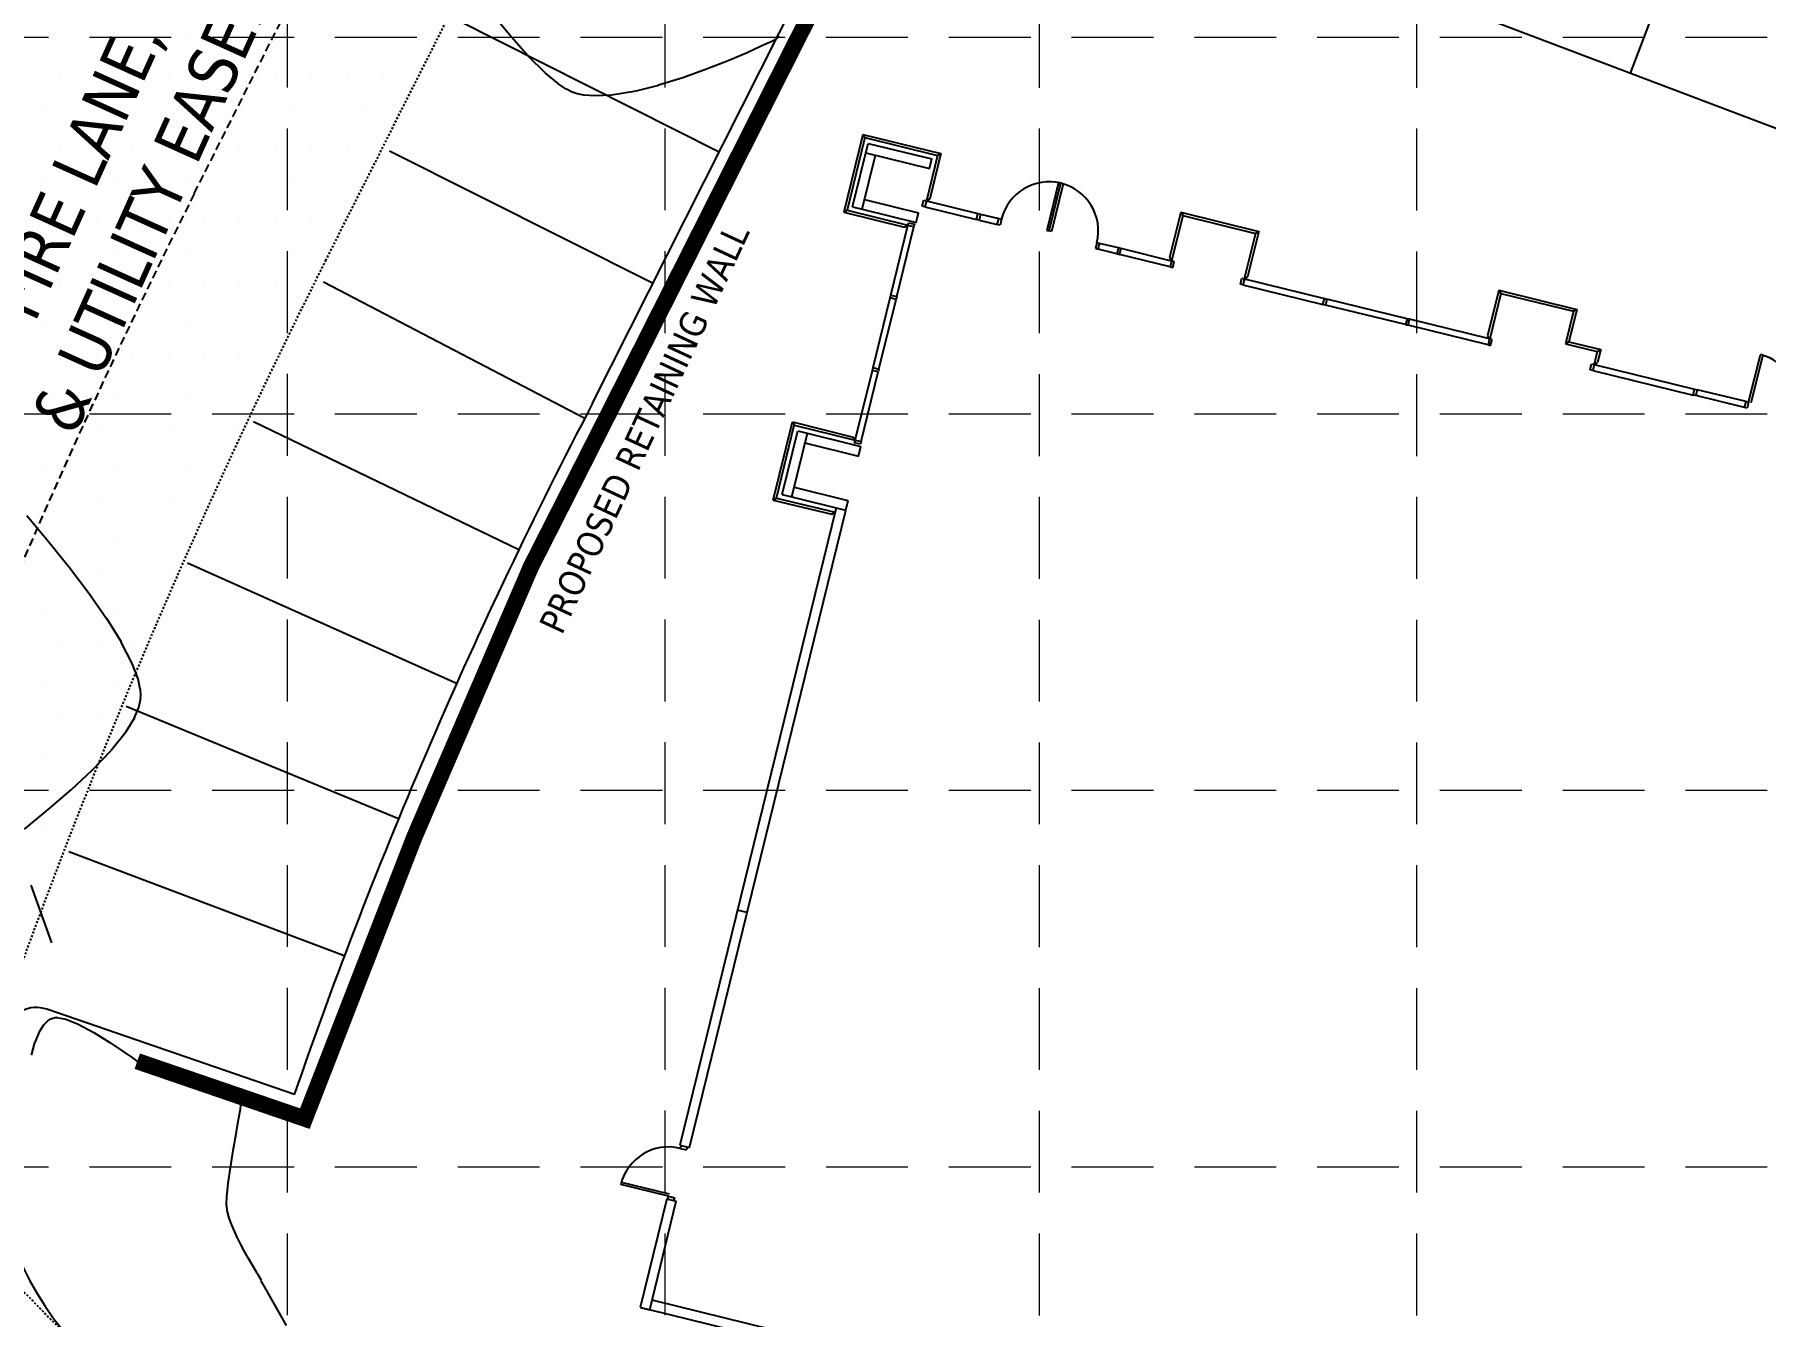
# Model space of a CAD drawing. Header units: inches. Extents: x 6967 to 7890, y 13663 to 15138.
# Drawn here: x 7183.2 to 7289, y 14184.3 to 14262.6 of the extents above; entities that cross this region are included whole.
import ezdxf

# ---------------------------------------------------------------- set-up
doc = ezdxf.new("R2010")
doc.units = ezdxf.units.IN
doc.header["$MEASUREMENT"] = 0
for name, pattern in [('DASHED', [0.75, 0.5, -0.25]), ('HIDDEN', [0.375, 0.25, -0.125]), ('XGWI003AR$0$HIDDEN2', [0.1875, 0.125, -0.0625])]:
    doc.linetypes.add(name, pattern=pattern)
for name, color, linetype in [('C-ANNO-SITE-TEXT-N', 2, 'Continuous'), ('C-SITE-BLDG-STBK-N', 7, 'DASHED'), ('GRID', 254, 'HIDDEN'), ('PC', 35, 'Continuous'), ('V-ESMT-ACCS-TXT-N', 7, 'Continuous'), ('XGWI003AR$0$A-WALL', 4, 'Continuous'), ('XGWI003AR$0$a-wall-base', 11, 'Continuous'), ('XGWI003AR$0$a-wall-door', 9, 'Continuous'), ('XGWI003AR$0$a-wall-mhor', 4, 'Continuous'), ('XGWI003AR$0$a-wall-mullin', 6, 'Continuous'), ('XGWI003AR$0$C-ESMT-ACCS-N', 2, 'XGWI003AR$0$HIDDEN2'), ('XGWI003AR$0$C-PKNG-CURB-FACE-N', 4, 'Continuous'), ('XGWI003AR$0$C-PKNG-FIRE-HTCH-N', 2, 'Continuous'), ('XGWI003AR$0$C-PKNG-FIRE-N', 2, 'XGWI003AR$0$HIDDEN2'), ('XGWI003AR$0$C-PKNG-STRP-N', 6, 'Continuous'), ('XGWI003AR$0$C-STRC-WALL-N', 15, 'XGWI003AR$0$TRACKS')]:
    doc.layers.add(name, color=color, linetype=linetype)
doc.styles.add('L100', font='TAHOMA.TTF', dxfattribs={"height": 4})
doc.styles.add('L40', font='TAHOMA.TTF', dxfattribs={"height": 1.6})
doc.linetypes.add('XGWI003AR$0$TRACKS', pattern='A,0.15,[130,ltypeshp.shx,S=0.25,R=0,X=0,Y=0],0.15', length=0.3)

msp = doc.modelspace()

# ---------------------------------------------------------------- linework, layer by layer
for p, q in [((7245.79, 14253.6, 0), (7245.08, 14250.68, 0)), ((7245.22, 14250.65, 0), (7245.93, 14253.56, 0)), ((7245.22, 14250.65, 0), (7245.93, 14253.56, 0)), ((7246.08, 14253.53, 0), (7245.36, 14250.61, 0)), ((7245.93, 14253.56, 0), (7245.79, 14253.6, 0)), ((7245.93, 14253.56, 0), (7246.08, 14253.53, 0)), ((7245.08, 14250.68, 0), (7245.22, 14250.65, 0)), ((7245.36, 14250.61, 0), (7245.22, 14250.65, 0))]:
    msp.add_line(p, q)
for start, end in [(76.2275, 166.2275), (346.2275, 76.2275)]:
    msp.add_arc((7245.22, 14250.65, 0), 3, start, end)
at = {"layer": 'C-SITE-BLDG-STBK-N'}
msp.add_line((7192.99, 14252.93), (7230.14, 14326.71), dxfattribs=at)
msp.add_arc((7559.18, 14068.52), 410, 153.2717, 170.4973, dxfattribs=at)
at = {"layer": 'GRID', "color": 252, "linetype": 'HIDDEN', "lineweight": 0, "ltscale": 20}
for p, q in [((7198.7, 13779.41), (7198.7, 15112.66)), ((7221.76, 13779.41), (7221.74, 15112.65)), ((7244.62, 13779.4), (7244.67, 15112.65)), ((7267.63, 13779.4), (7267.77, 15112.62)), ((6991.59, 14262.49), (7865.68, 14262.49)), ((6991.59, 14239.48), (7865.68, 14239.48)), ((6991.59, 14216.48), (7865.68, 14216.48)), ((6991.59, 14193.48), (7865.68, 14193.48))]:
    msp.add_line(p, q, dxfattribs=at)
at = {"layer": 'PC', "color": 25, "extrusion": (0.7739, 0.633307, 0), "elevation": 14614.18}
msp.add_lwpolyline([(6470.28, 672), (6472.21, 672)], dxfattribs=at)
at = {"layer": 'PC', "color": 25, "extrusion": (0.746385, 0.665514, 0), "elevation": 14875.09}
msp.add_lwpolyline([(5843.83, 672), (5845.56, 672)], dxfattribs=at)
at = {"layer": 'PC', "color": 25, "extrusion": (0.425095, -0.905149, 0), "elevation": -9836.74}
msp.add_lwpolyline([(12605.46, 672), (12604.8, 672)], dxfattribs=at)
at = {"layer": 'PC', "color": 25, "extrusion": (0.439181, -0.898399, 0), "elevation": -9638.65}
msp.add_lwpolyline([(12757.82, 672), (12757.57, 672)], dxfattribs=at)
at = {"layer": 'PC', "color": 25, "extrusion": (0.626613, -0.779331, 0), "elevation": -6585.62}
msp.add_lwpolyline([(14570.48, 672), (14570.35, 672)], dxfattribs=at)
at = {"layer": 'PC', "color": 25, "extrusion": (0.727969, -0.68561, 0), "elevation": -4516.27}
msp.add_lwpolyline([(15338.69, 672), (15338.59, 672)], dxfattribs=at)
at = {"layer": 'PC', "color": 25}
for points, elevation in [([(7228.69, 14262.52), (7228.66, 14262.49)], 672), ([(7216.04, 14259.15), (7215.73, 14259.31)], 672), ([(7216.79, 14258.95), (7216.38, 14259.03)], 672), ([(7221.35, 14259.54), (7219.88, 14259.17)], 672), ([(7185.37, 14230.06), (7184.09, 14231.66)], 673), ([(7186.57, 14228.49), (7185.37, 14230.06)], 673), ([(7189.21, 14224.22), (7188.53, 14225.53)], 673), ([(7189.56, 14223.28), (7189.21, 14224.22)], 673), ([(7189.73, 14222.28), (7189.7, 14222.65)], 673), ([(7187.92, 14218.92), (7188.83, 14220.06)], 673), ([(7184.07, 14215.3), (7185.48, 14216.51)], 673), ([(7182.62, 14214.1), (7184.07, 14215.3)], 673), ([(7183.8, 14202.16), (7184.05, 14202.4)], 673), ([(7184.45, 14202.59), (7184.69, 14202.59)], 673), ([(7185.86, 14202.21), (7186.85, 14201.68)], 673), ([(7186.85, 14201.68), (7187.84, 14201.07)], 673), ([(7187.84, 14201.07), (7188.71, 14200.49)], 673), ([(7189.22, 14200.13), (7189.46, 14199.96)], 673), ([(7189.46, 14199.96), (7189.53, 14199.9)], 673), ([(7189.54, 14199.89), (7189.55, 14199.89)], 673), ([(7189.55, 14199.89), (7189.55, 14199.89)], 673), ([(7195.77, 14197.44), (7195.7, 14197.54)], 672), ([(7195.7, 14196.37), (7195.81, 14196.99)], 672), ([(7195.84, 14197.25), (7195.77, 14197.44)], 672), ([(7195.81, 14196.99), (7195.84, 14197.25)], 672), ([(7195.38, 14194.48), (7195.55, 14195.5)], 672), ([(7195.55, 14195.5), (7195.7, 14196.37)], 672), ([(7195.21, 14193.42), (7195.38, 14194.48)], 672), ([(7194.98, 14191.66), (7195.07, 14192.45)], 672), ([(7194.96, 14191.17), (7194.98, 14191.66)], 672), ([(7195.02, 14190.72), (7194.96, 14191.17)], 672), ([(7195.13, 14190.33), (7195.02, 14190.72)], 672), ([(7195.43, 14189.59), (7195.26, 14189.97)], 672), ([(7195.83, 14188.73), (7195.62, 14189.17)], 672), ([(7196.86, 14186.93), (7196.58, 14187.43)], 672), ([(7198.18, 14184.58), (7197.76, 14185.33)], 672)]:
    msp.add_lwpolyline(points, dxfattribs=dict(at, elevation=elevation))
at = {"layer": 'PC', "color": 25, "extrusion": (0.711746, -0.702437, 0), "elevation": -4873.54}
msp.add_lwpolyline([(15229.01, 672), (15228.99, 672)], dxfattribs=at)
at = {"layer": 'PC', "color": 25, "extrusion": (-0.703708, -0.710489, 0), "elevation": -15208.64}
msp.add_lwpolyline([(-4909.29, 672), (-4910.78, 672)], dxfattribs=at)
at = {"layer": 'PC', "color": 25, "extrusion": (0.36795, -0.929846, 0), "elevation": -10601.91}
msp.add_lwpolyline([(11966.06, 672), (11964.63, 672)], dxfattribs=at)
at = {"layer": 'PC', "color": 25, "extrusion": (-0.391173, 0.920317, 0), "elevation": 10298.22}
msp.add_lwpolyline([(-12229.65, 672), (-12228.4, 672)], dxfattribs=at)
at = {"layer": 'PC', "color": 25, "extrusion": (-0.409747, 0.912199, 0), "elevation": 10048.22}
msp.add_lwpolyline([(-12436.87, 672), (-12435.87, 672)], dxfattribs=at)
at = {"layer": 'PC', "color": 25, "extrusion": (0.639077, 0.769143, 0), "elevation": 15578.79}
msp.add_lwpolyline([(3563.47, 672), (3564.47, 672)], dxfattribs=at)
at = {"layer": 'PC', "color": 25, "extrusion": (0.29814, -0.954522, 0), "elevation": -11458.08}
msp.add_lwpolyline([(11145.84, 672), (11144.28, 672)], dxfattribs=at)
at = {"layer": 'PC', "color": 25, "extrusion": (0.338034, -0.941134, 0), "elevation": -10979.01}
msp.add_lwpolyline([(11619.56, 672), (11618.03, 672)], dxfattribs=at)
at = {"layer": 'PC', "color": 25, "extrusion": (0.552305, 0.833642, 0), "elevation": 15872.44}
msp.add_lwpolyline([(1860.16, 672), (1860.77, 672)], dxfattribs=at)
at = {"layer": 'PC', "color": 25, "extrusion": (-0.363261, -0.931687, 0), "elevation": -15906.38}
msp.add_lwpolyline([(1543.46, 672), (1543.3, 672)], dxfattribs=at)
at = {"layer": 'PC', "color": 25, "extrusion": (0.294569, 0.95563, 0), "elevation": 15752.08}
msp.add_lwpolyline([(-2695.93, 672), (-2695.73, 672)], dxfattribs=at)
at = {"layer": 'PC', "color": 25, "extrusion": (-0.078458, -0.996917, 0), "elevation": -14781.21}
msp.add_lwpolyline([(6076.5, 672), (6075.82, 672)], dxfattribs=at)
at = {"layer": 'PC', "color": 25, "extrusion": (0.049928, -0.998753, 0), "elevation": -13880.76}
msp.add_lwpolyline([(7921.4, 672), (7920.38, 672)], dxfattribs=at)
at = {"layer": 'PC', "color": 25, "extrusion": (0.161145, -0.986931, 0), "elevation": -12909.37}
msp.add_lwpolyline([(9423.31, 672), (9421.9, 672)], dxfattribs=at)
at = {"layer": 'PC', "color": 25, "extrusion": (0.769276, 0.638917, 0), "elevation": 14619.39}
msp.add_lwpolyline([(6358.04, 673), (6360.1, 673)], dxfattribs=at)
at = {"layer": 'PC', "color": 25, "extrusion": (0.81826, 0.574848, 0), "elevation": 14059.7}
msp.add_lwpolyline([(7509.55, 673), (7511.41, 673)], dxfattribs=at)
at = {"layer": 'PC', "color": 25, "extrusion": (0.847981, 0.530026, 0), "elevation": 13635.65}
msp.add_lwpolyline([(8252.86, 673), (8254.56, 673)], dxfattribs=at)
at = {"layer": 'PC', "color": 25, "extrusion": (0.976398, 0.215978, 0), "elevation": 10091.79}
msp.add_lwpolyline([(12334.16, 673), (12334.8, 673)], dxfattribs=at)
at = {"layer": 'PC', "color": 25, "extrusion": (0.971138, -0.238516, 0), "elevation": 3590.03}
msp.add_lwpolyline([(15525.92, 673), (15526.31, 673)], dxfattribs=at)
at = {"layer": 'PC', "color": 25, "extrusion": (0.991959, -0.126556, 0), "elevation": 5332.02}
msp.add_lwpolyline([(15017.46, 673), (15017.65, 673)], dxfattribs=at)
at = {"layer": 'PC', "color": 25, "extrusion": (0.99911, -0.042184, 0), "elevation": 6583.37}
msp.add_lwpolyline([(14512.74, 673), (14512.91, 673)], dxfattribs=at)
at = {"layer": 'PC', "color": 25, "extrusion": (0.855028, -0.518581, 0), "elevation": -1227.6}
msp.add_lwpolyline([(15886.55, 673), (15887.56, 673)], dxfattribs=at)
at = {"layer": 'PC', "color": 25, "extrusion": (0.923694, -0.383131, 0), "elevation": 1192.28}
msp.add_lwpolyline([(15890.25, 673), (15890.9, 673)], dxfattribs=at)
at = {"layer": 'PC', "color": 25, "extrusion": (0.723345, -0.690487, 0), "elevation": -4618.64}
msp.add_lwpolyline([(15246.7, 673), (15248.34, 673)], dxfattribs=at)
at = {"layer": 'PC', "color": 25, "extrusion": (-0.682196, 0.73117, 0), "elevation": 5492.78}
msp.add_lwpolyline([(-14952.25, 673), (-14954.03, 673)], dxfattribs=at)
at = {"layer": 'PC', "color": 25, "extrusion": (0.845523, -0.533939, 0), "elevation": -1509.02}
msp.add_lwpolyline([(15843.46, 673), (15843.96, 673)], dxfattribs=at)
at = {"layer": 'PC', "color": 25, "extrusion": (-0.516069, 0.856547, 0), "elevation": 8457.56}
msp.add_lwpolyline([(-13482.89, 673), (-13483.12, 673)], dxfattribs=at)
at = {"layer": 'PC', "color": 25, "extrusion": (0.384756, -0.923018, 0), "elevation": -10345}
msp.add_lwpolyline([(12095.69, 673), (12095.81, 673)], dxfattribs=at)
at = {"layer": 'PC', "color": 25, "extrusion": (0.243999, -0.969775, 0), "elevation": -12020.32}
msp.add_lwpolyline([(10432.62, 673), (10432.72, 673)], dxfattribs=at)
at = {"layer": 'PC', "color": 25, "extrusion": (-0.214686, -0.976683, 0), "elevation": -15413.88}
msp.add_lwpolyline([(3968.07, 673), (3968.53, 673)], dxfattribs=at)
at = {"layer": 'PC', "color": 25, "extrusion": (-0.372667, -0.927965, 0), "elevation": -15857.08}
msp.add_lwpolyline([(1374.76, 673), (1375.53, 673)], dxfattribs=at)
at = {"layer": 'PC', "color": 25, "extrusion": (0.965988, -0.258588, 0), "elevation": 3266.72}
msp.add_lwpolyline([(15574.76, 673), (15575.56, 673)], dxfattribs=at)
at = {"layer": 'PC', "color": 25, "extrusion": (0.932214, -0.361908, 0), "elevation": 1556.87}
msp.add_lwpolyline([(15838.11, 673), (15838.83, 673)], dxfattribs=at)
at = {"layer": 'PC', "color": 25, "extrusion": (-0.57567, -0.817682, 0), "elevation": -15749.81}
msp.add_lwpolyline([(-2296.71, 673), (-2296.09, 673)], dxfattribs=at)
at = {"layer": 'PC', "color": 25, "extrusion": (-0.597084, -0.802179, 0), "elevation": -15683.61}
msp.add_lwpolyline([(-2711.24, 673), (-2711.23, 673)], dxfattribs=at)
at = {"layer": 'PC', "color": 25, "extrusion": (-0.376511, -0.926412, 0), "elevation": -15861.89}
msp.add_lwpolyline([(1314.07, 673), (1314.08, 673)], dxfattribs=at)
at = {"layer": 'PC', "color": 25, "extrusion": (0.989458, -0.14482, 0), "elevation": 5063.86}
msp.add_lwpolyline([(15084.82, 672), (15085.81, 672)], dxfattribs=at)
at = {"layer": 'PC', "color": 25, "extrusion": (0.935039, 0.354544, 0), "elevation": 11758.83}
msp.add_lwpolyline([(10717.14, 672), (10717.53, 672)], dxfattribs=at)
at = {"layer": 'PC', "color": 25, "extrusion": (0.911554, 0.41118, 0), "elevation": 12393.5}
msp.add_lwpolyline([(9975.5, 672), (9975.97, 672)], dxfattribs=at)
at = {"layer": 'PC', "color": 25, "extrusion": (0.878499, 0.477744, 0), "elevation": 13100.11}
msp.add_lwpolyline([(9026.54, 672), (9027.02, 672)], dxfattribs=at)
at = {"layer": 'PC', "color": 25, "extrusion": (0.863623, 0.504137, 0), "elevation": 13367.54}
msp.add_lwpolyline([(8625.06, 672), (8625.55, 672)], dxfattribs=at)
at = {"layer": 'PC', "color": 25, "extrusion": (0.861061, 0.508501, 0), "elevation": 13411.02}
msp.add_lwpolyline([(8556.78, 672), (8557.3, 672)], dxfattribs=at)
at = {"layer": 'PC', "color": 25, "extrusion": (0.873146, 0.487459, 0), "elevation": 13199.46}
msp.add_lwpolyline([(8878.62, 672), (8879.08, 672)], dxfattribs=at)
at = {"layer": 'PC', "color": 25, "extrusion": (0.871022, 0.491245, 0), "elevation": 13237.87}
msp.add_lwpolyline([(8820.61, 672), (8821.23, 672)], dxfattribs=at)
at = {"layer": 'PC', "color": 25, "extrusion": (0.871028, 0.491233, 0), "elevation": 13237.75}
msp.add_lwpolyline([(8820.04, 672), (8820.79, 672)], dxfattribs=at)
at = {"layer": 'PC', "color": 25, "extrusion": (0.874271, 0.485439, 0), "elevation": 13178.9}
msp.add_lwpolyline([(8905.97, 672), (8906.89, 672)], dxfattribs=at)
at = {"layer": 'V-ESMT-ACCS-TXT-N'}
msp.add_line((7184.29, 14207.15), (7183.03, 14210.68), dxfattribs=at)
at = {"layer": 'XGWI003AR$0$A-WALL', "color": 7}
for p, q in [((7233.21, 14252.12, 0), (7234.17, 14256, 0)), ((7234.17, 14256, 0), (7238.05, 14255.05, 0)), ((7233.8, 14251.97, 0), (7234.61, 14255.27, 0)), ((7234.02, 14255.42, 0), (7237.91, 14254.46, 0)), ((7237.91, 14254.46, 0), (7238.05, 14255.05, 0)), ((7233.94, 14252.56, 0), (7237.24, 14251.75, 0)), ((7233.21, 14252.12, 0), (7233.8, 14251.97, 0)), ((7233.8, 14251.97, 0), (7237.1, 14251.17, 0)), ((7237.1, 14251.16, 0), (7237.24, 14251.75, 0)), ((7228.91, 14234.54, 0), (7229.86, 14238.43, 0)), ((7229.49, 14234.4, 0), (7230.45, 14238.29, 0)), ((7229.86, 14238.43, 0), (7233.72, 14237.48, 0)), ((7230.3, 14237.7, 0), (7233.58, 14236.9, 0)), ((7233.58, 14236.9, 0), (7233.72, 14237.48, 0)), ((7229.64, 14234.99, 0), (7232.92, 14234.18, 0)), ((7232.2, 14233.73), (7222.66, 14194.8)), ((7223.25, 14194.65), (7232.79, 14233.58, 0)), ((7228.91, 14234.54, 0), (7229.49, 14234.4, 0)), ((7229.49, 14234.4, 0), (7232.77, 14233.6, 0)), ((7232.79, 14233.59, 0), (7232.94, 14234.18, 0)), ((7226.76, 14209.02), (7226.18, 14209.16)), ((7222.66, 14194.8), (7223.25, 14194.65)), ((7221.86, 14191.52), (7220.23, 14184.88)), ((7220.82, 14184.74), (7222.44, 14191.38)), ((7221.86, 14191.52), (7222.44, 14191.38)), ((7220.23, 14184.88), (7220.81, 14184.74)), ((7229.72, 14183.18, 0), (7220.96, 14185.33)), ((7220.81, 14184.74), (7220.3, 14184.87)), ((7229.58, 14182.59, 0), (7220.81, 14184.74))]:
    msp.add_line(p, q, dxfattribs=at)
at = {"layer": 'XGWI003AR$0$a-wall-base', "color": 7}
for p, q in [((7233.83, 14256.55, 0), (7232.67, 14251.79, 0)), ((7233.96, 14256.35, 0), (7232.87, 14251.91, 0)), ((7233.83, 14256.55, 0), (7238.6, 14255.38, 0)), ((7233.83, 14256.55, 0), (7233.96, 14256.35, 0)), ((7233.96, 14256.35, 0), (7238.4, 14255.26, 0)), ((7238.4, 14255.26, 0), (7237.72, 14252.49, 0)), ((7238.6, 14255.38, 0), (7237.92, 14252.61, 0)), ((7238.6, 14255.38, 0), (7238.4, 14255.26, 0)), ((7237.92, 14252.61, 0), (7237.72, 14252.49, 0)), ((7232.67, 14251.79, 0), (7232.87, 14251.91, 0)), ((7232.67, 14251.79, 0), (7236.39, 14250.88, 0)), ((7232.87, 14251.91, 0), (7236.59, 14251, 0)), ((7253.26, 14251.79, 0), (7252.58, 14249.02, 0)), ((7253.38, 14251.59, 0), (7252.7, 14248.81, 0)), ((7253.26, 14251.79, 0), (7258.02, 14250.62, 0)), ((7253.26, 14251.79, 0), (7253.38, 14251.59, 0)), ((7253.38, 14251.59, 0), (7257.82, 14250.5, 0)), ((7236.59, 14251, 0), (7236.39, 14250.88, 0)), ((7257.82, 14250.5, 0), (7257.14, 14247.72, 0)), ((7258.02, 14250.62, 0), (7257.34, 14247.85, 0)), ((7258.02, 14250.62, 0), (7257.82, 14250.5, 0)), ((7252.58, 14249.02, 0), (7252.7, 14248.81, 0)), ((7257.34, 14247.85, 0), (7257.14, 14247.72, 0)), ((7272.68, 14247.03, 0), (7272, 14244.25, 0)), ((7272.81, 14246.83, 0), (7272.13, 14244.05, 0)), ((7272.68, 14247.03, 0), (7277.45, 14245.86, 0)), ((7272.68, 14247.03, 0), (7272.81, 14246.83, 0)), ((7272.81, 14246.83, 0), (7277.25, 14245.74, 0)), ((7277.25, 14245.74, 0), (7276.76, 14243.75, 0)), ((7277.45, 14245.86, 0), (7276.96, 14243.88, 0)), ((7277.45, 14245.86, 0), (7277.25, 14245.74, 0)), ((7272, 14244.25, 0), (7272.13, 14244.05, 0)), ((7276.96, 14243.88, 0), (7276.76, 14243.75, 0)), ((7276.76, 14243.75, 0), (7278.7, 14243.28, 0)), ((7276.96, 14243.88, 0), (7278.91, 14243.4, 0)), ((7278.7, 14243.28, 0), (7278.51, 14242.49, 0)), ((7278.7, 14243.28, 0), (7278.91, 14243.4, 0)), ((7278.91, 14243.4, 0), (7278.71, 14242.62, 0)), ((7278.51, 14242.49, 0), (7278.71, 14242.62, 0)), ((7228.36, 14234.21, 0), (7229.53, 14238.98, 0)), ((7229.53, 14238.98, 0), (7229.65, 14238.78, 0)), ((7229.53, 14238.98, 0), (7233.25, 14238.06, 0)), ((7228.56, 14234.33, 0), (7229.65, 14238.78, 0)), ((7229.65, 14238.78, 0), (7233.37, 14237.86, 0)), ((7233.25, 14238.06, 0), (7233.37, 14237.86, 0)), ((7228.36, 14234.21, 0), (7228.56, 14234.33, 0)), ((7228.36, 14234.21, 0), (7231.94, 14233.34, 0)), ((7228.56, 14234.33, 0), (7232.14, 14233.46, 0)), ((7231.94, 14233.34, 0), (7232.14, 14233.46, 0))]:
    msp.add_line(p, q, dxfattribs=at)
at = {"layer": 'XGWI003AR$0$a-wall-door'}
for p, q in [((7287.95, 14240.18, 0), (7288.67, 14243.09, 0)), ((7288.81, 14243.06, 0), (7288.09, 14240.14, 0)), ((7288.81, 14243.06, 0), (7288.67, 14243.09, 0)), ((7222.72, 14194.78), (7222.68, 14194.6)), ((7222.68, 14194.6), (7223.06, 14194.51)), ((7223.11, 14194.69), (7223.06, 14194.51)), ((7221.96, 14191.69), (7219.05, 14192.4)), ((7219.08, 14192.54), (7222, 14191.83)), ((7221.92, 14191.5), (7221.96, 14191.69)), ((7221.96, 14191.69), (7222.35, 14191.59)), ((7222.3, 14191.41), (7222.35, 14191.59))]:
    msp.add_line(p, q, dxfattribs=at)
for centre, start, end in [((7287.95, 14240.18, 0), 346.2275, 76.2275), ((7221.96, 14191.69), 76.2275, 166.2275)]:
    msp.add_arc(centre, 3, start, end, dxfattribs=at)
at = {"layer": 'XGWI003AR$0$a-wall-mhor', "color": 7}
for p, q in [((7237.63, 14252.12, 0), (7240.78, 14251.35, 0)), ((7237.72, 14252.48, 0), (7240.87, 14251.71, 0)), ((7241.03, 14251.67, 0), (7242.14, 14251.4, 0)), ((7235.54, 14246.72, 0), (7236.59, 14250.99, 0)), ((7235.91, 14246.64, 0), (7236.95, 14250.9, 0)), ((7240.94, 14251.31, 0), (7242.05, 14251.04, 0)), ((7249.36, 14249.25, 0), (7248.21, 14249.53, 0)), ((7249.45, 14249.61, 0), (7248.3, 14249.89, 0)), ((7252.7, 14248.81, 0), (7249.61, 14249.57, 0)), ((7252.61, 14248.45, 0), (7249.52, 14249.21, 0)), ((7257.06, 14247.36, 0), (7261.94, 14246.16, 0)), ((7257.15, 14247.72, 0), (7262.03, 14246.53, 0)), ((7234.46, 14242.3, 0), (7235.5, 14246.56, 0)), ((7234.82, 14242.21, 0), (7235.87, 14246.47, 0)), ((7267.08, 14245.29, 0), (7262.19, 14246.49, 0)), ((7266.99, 14244.93, 0), (7262.1, 14246.12, 0)), ((7272.12, 14244.05, 0), (7267.24, 14245.25, 0)), ((7272.03, 14243.69, 0), (7267.15, 14244.89, 0)), ((7233.37, 14237.87, 0), (7234.42, 14242.13, 0)), ((7233.74, 14237.78, 0), (7234.78, 14242.05, 0)), ((7278.43, 14242.13, 0), (7284.56, 14240.62, 0)), ((7278.52, 14242.49, 0), (7284.65, 14240.99, 0)), ((7287.79, 14240.22, 0), (7284.81, 14240.95, 0)), ((7287.7, 14239.86, 0), (7284.72, 14240.59, 0))]:
    msp.add_line(p, q, dxfattribs=at)
at = {"layer": 'XGWI003AR$0$a-wall-mullin', "color": 7}
for p, q in [((7237.47, 14252.16, 0), (7237.56, 14252.52, 0)), ((7237.63, 14252.12, 0), (7237.47, 14252.16, 0)), ((7237.56, 14252.52, 0), (7237.72, 14252.48, 0)), ((7237.72, 14252.48, 0), (7237.63, 14252.12, 0)), ((7240.78, 14251.35, 0), (7240.87, 14251.71, 0)), ((7240.87, 14251.71, 0), (7241.03, 14251.67, 0)), ((7241.03, 14251.67, 0), (7240.94, 14251.31, 0)), ((7236.59, 14250.99, 0), (7236.63, 14251.15, 0)), ((7236.95, 14250.9, 0), (7236.59, 14250.99, 0)), ((7236.63, 14251.15, 0), (7236.99, 14251.06, 0)), ((7236.99, 14251.06, 0), (7236.95, 14250.9, 0)), ((7240.94, 14251.31, 0), (7240.78, 14251.35, 0)), ((7242.05, 14251.04, 0), (7242.14, 14251.4, 0)), ((7242.22, 14251, 0), (7242.05, 14251.04, 0)), ((7242.14, 14251.4, 0), (7242.31, 14251.36, 0)), ((7242.31, 14251.36, 0), (7242.22, 14251, 0)), ((7248.13, 14249.93, 0), (7248.04, 14249.57, 0)), ((7248.04, 14249.57, 0), (7248.21, 14249.53, 0)), ((7248.3, 14249.89, 0), (7248.13, 14249.93, 0)), ((7248.21, 14249.53, 0), (7248.3, 14249.89, 0)), ((7249.45, 14249.61, 0), (7249.36, 14249.25, 0)), ((7249.61, 14249.57, 0), (7249.45, 14249.61, 0)), ((7249.52, 14249.21, 0), (7249.61, 14249.57, 0)), ((7249.36, 14249.25, 0), (7249.52, 14249.21, 0)), ((7252.7, 14248.81, 0), (7252.61, 14248.45, 0)), ((7252.61, 14248.45, 0), (7252.77, 14248.41, 0)), ((7252.86, 14248.78, 0), (7252.7, 14248.81, 0)), ((7252.77, 14248.41, 0), (7252.86, 14248.78, 0)), ((7256.9, 14247.4, 0), (7256.99, 14247.76, 0)), ((7257.06, 14247.36, 0), (7256.9, 14247.4, 0)), ((7256.99, 14247.76, 0), (7257.15, 14247.72, 0)), ((7257.15, 14247.72, 0), (7257.06, 14247.36, 0)), ((7235.5, 14246.56, 0), (7235.54, 14246.72, 0)), ((7235.87, 14246.47, 0), (7235.5, 14246.56, 0)), ((7235.54, 14246.72, 0), (7235.91, 14246.64, 0)), ((7235.91, 14246.64, 0), (7235.87, 14246.47, 0)), ((7261.94, 14246.16, 0), (7262.03, 14246.53, 0)), ((7262.03, 14246.53, 0), (7262.19, 14246.49, 0)), ((7262.19, 14246.49, 0), (7262.1, 14246.12, 0)), ((7262.1, 14246.12, 0), (7261.94, 14246.16, 0)), ((7267.08, 14245.29, 0), (7266.99, 14244.93, 0)), ((7267.24, 14245.25, 0), (7267.08, 14245.29, 0)), ((7267.15, 14244.89, 0), (7267.24, 14245.25, 0)), ((7266.99, 14244.93, 0), (7267.15, 14244.89, 0)), ((7272.12, 14244.05, 0), (7272.03, 14243.69, 0)), ((7272.03, 14243.69, 0), (7272.19, 14243.65, 0)), ((7272.28, 14244.01, 0), (7272.12, 14244.05, 0)), ((7272.19, 14243.65, 0), (7272.28, 14244.01, 0)), ((7234.42, 14242.13, 0), (7234.46, 14242.3, 0)), ((7234.78, 14242.05, 0), (7234.42, 14242.13, 0)), ((7234.46, 14242.3, 0), (7234.82, 14242.21, 0)), ((7234.82, 14242.21, 0), (7234.78, 14242.05, 0)), ((7278.27, 14242.17, 0), (7278.36, 14242.53, 0)), ((7278.43, 14242.13, 0), (7278.27, 14242.17, 0)), ((7278.36, 14242.53, 0), (7278.52, 14242.49, 0)), ((7278.52, 14242.49, 0), (7278.43, 14242.13, 0)), ((7284.56, 14240.62, 0), (7284.65, 14240.99, 0)), ((7284.65, 14240.99, 0), (7284.81, 14240.95, 0)), ((7284.81, 14240.95, 0), (7284.72, 14240.59, 0)), ((7284.72, 14240.59, 0), (7284.56, 14240.62, 0)), ((7287.7, 14239.86, 0), (7287.79, 14240.22, 0)), ((7287.79, 14240.22, 0), (7287.95, 14240.18, 0)), ((7287.95, 14240.18, 0), (7287.86, 14239.82, 0)), ((7287.86, 14239.82, 0), (7287.7, 14239.86, 0)), ((7233.33, 14237.71, 0), (7233.37, 14237.87, 0)), ((7233.37, 14237.87, 0), (7233.74, 14237.78, 0)), ((7233.74, 14237.78, 0), (7233.7, 14237.62, 0)), ((7233.7, 14237.62, 0), (7233.33, 14237.71, 0))]:
    msp.add_line(p, q, dxfattribs=at)
at = {"layer": 'XGWI003AR$0$C-ESMT-ACCS-N', "color": 7}
msp.add_line((7177.39, 14191.14), (7186.37, 14181.97), dxfattribs=at)
at = {"layer": 'XGWI003AR$0$C-PKNG-CURB-FACE-N', "color": 7}
for p, q in [((7241.45, 14275.19), (7347.6, 14234.93)), ((7217.33, 14240.12), (7233.16, 14271.56)), ((7199.11, 14197.89), (7183.99, 14203.1))]:
    msp.add_line(p, q, dxfattribs=at)
for centre, radius, start, end in [((7486.73, 14098.82), 304.21, 152.3229, 160.9928), ((7183.34, 14201.21), 2, 70.9928, 163.162), ((7200.57, 14195.99), 20, 163.162, 248.1479)]:
    msp.add_arc(centre, radius, start, end, dxfattribs=at)
at = {"layer": 'XGWI003AR$0$C-PKNG-FIRE-HTCH-N', "color": 255}
for p, q in [((7183.75, 14262.5), (7183.75, 14262.5)), ((7185.94, 14262.5), (7185.94, 14262.5)), ((7188.12, 14262.5), (7188.12, 14262.5)), ((7190.31, 14262.5), (7190.31, 14262.5)), ((7192.5, 14262.5), (7192.5, 14262.5)), ((7194.69, 14262.5), (7194.69, 14262.5)), ((7196.88, 14262.5), (7196.88, 14262.5)), ((7199.06, 14262.5), (7199.06, 14262.5)), ((7201.25, 14262.5), (7201.25, 14262.5)), ((7203.44, 14262.5), (7203.44, 14262.5)), ((7205.62, 14262.5), (7205.62, 14262.5)), ((7207.81, 14262.5), (7207.81, 14262.5)), ((7184.84, 14260.31), (7184.84, 14260.31)), ((7187.03, 14260.31), (7187.03, 14260.31)), ((7189.22, 14260.31), (7189.22, 14260.31)), ((7191.41, 14260.31), (7191.41, 14260.31)), ((7193.59, 14260.31), (7193.59, 14260.31)), ((7195.78, 14260.31), (7195.78, 14260.31)), ((7197.97, 14260.31), (7197.97, 14260.31)), ((7200.16, 14260.31), (7200.16, 14260.31)), ((7202.34, 14260.31), (7202.34, 14260.31)), ((7204.53, 14260.31), (7204.53, 14260.31)), ((7206.72, 14260.31), (7206.72, 14260.31)), ((7183.75, 14258.12), (7183.75, 14258.12)), ((7185.94, 14258.12), (7185.94, 14258.12)), ((7188.12, 14258.12), (7188.12, 14258.12)), ((7190.31, 14258.12), (7190.31, 14258.12)), ((7192.5, 14258.12), (7192.5, 14258.12)), ((7194.69, 14258.12), (7194.69, 14258.12)), ((7196.88, 14258.12), (7196.88, 14258.12)), ((7199.06, 14258.12), (7199.06, 14258.12)), ((7201.25, 14258.12), (7201.25, 14258.12)), ((7203.44, 14258.12), (7203.44, 14258.12)), ((7205.62, 14258.12), (7205.62, 14258.12)), ((7184.84, 14255.94), (7184.84, 14255.94)), ((7187.03, 14255.94), (7187.03, 14255.94)), ((7189.22, 14255.94), (7189.22, 14255.94)), ((7191.41, 14255.94), (7191.41, 14255.94)), ((7193.59, 14255.94), (7193.59, 14255.94)), ((7195.78, 14255.94), (7195.78, 14255.94)), ((7197.97, 14255.94), (7197.97, 14255.94)), ((7200.16, 14255.94), (7200.16, 14255.94)), ((7202.34, 14255.94), (7202.34, 14255.94)), ((7204.53, 14255.94), (7204.53, 14255.94)), ((7183.75, 14253.75), (7183.75, 14253.75)), ((7185.94, 14253.75), (7185.94, 14253.75)), ((7188.12, 14253.75), (7188.12, 14253.75)), ((7190.31, 14253.75), (7190.31, 14253.75)), ((7192.5, 14253.75), (7192.5, 14253.75)), ((7194.69, 14253.75), (7194.69, 14253.75)), ((7196.88, 14253.75), (7196.88, 14253.75)), ((7199.06, 14253.75), (7199.06, 14253.75)), ((7201.25, 14253.75), (7201.25, 14253.75)), ((7203.44, 14253.75), (7203.44, 14253.75)), ((7184.84, 14251.56), (7184.84, 14251.56)), ((7187.03, 14251.56), (7187.03, 14251.56)), ((7189.22, 14251.56), (7189.22, 14251.56)), ((7191.41, 14251.56), (7191.41, 14251.56)), ((7193.59, 14251.56), (7193.59, 14251.56)), ((7195.78, 14251.56), (7195.78, 14251.56)), ((7197.97, 14251.56), (7197.97, 14251.56)), ((7200.16, 14251.56), (7200.16, 14251.56)), ((7202.34, 14251.56), (7202.34, 14251.56)), ((7183.75, 14249.38), (7183.75, 14249.38)), ((7185.94, 14249.38), (7185.94, 14249.38)), ((7188.12, 14249.38), (7188.12, 14249.38)), ((7190.31, 14249.38), (7190.31, 14249.38)), ((7192.5, 14249.38), (7192.5, 14249.38)), ((7194.69, 14249.38), (7194.69, 14249.38)), ((7196.88, 14249.38), (7196.88, 14249.38)), ((7199.06, 14249.38), (7199.06, 14249.38)), ((7201.25, 14249.38), (7201.25, 14249.38)), ((7184.84, 14247.19), (7184.84, 14247.19)), ((7187.03, 14247.19), (7187.03, 14247.19)), ((7189.22, 14247.19), (7189.22, 14247.19)), ((7191.41, 14247.19), (7191.41, 14247.19)), ((7193.59, 14247.19), (7193.59, 14247.19)), ((7195.78, 14247.19), (7195.78, 14247.19)), ((7197.97, 14247.19), (7197.97, 14247.19)), ((7200.16, 14247.19), (7200.16, 14247.19)), ((7183.75, 14245), (7183.75, 14245)), ((7185.94, 14245), (7185.94, 14245)), ((7188.12, 14245), (7188.12, 14245)), ((7190.31, 14245), (7190.31, 14245)), ((7192.5, 14245), (7192.5, 14245)), ((7194.69, 14245), (7194.69, 14245)), ((7196.88, 14245), (7196.88, 14245)), ((7199.06, 14245), (7199.06, 14245)), ((7184.84, 14242.81), (7184.84, 14242.81)), ((7187.03, 14242.81), (7187.03, 14242.81)), ((7189.22, 14242.81), (7189.22, 14242.81)), ((7191.41, 14242.81), (7191.41, 14242.81)), ((7193.59, 14242.81), (7193.59, 14242.81)), ((7195.78, 14242.81), (7195.78, 14242.81)), ((7197.97, 14242.81), (7197.97, 14242.81)), ((7183.75, 14240.62), (7183.75, 14240.62)), ((7185.94, 14240.62), (7185.94, 14240.62)), ((7188.12, 14240.62), (7188.12, 14240.62)), ((7190.31, 14240.62), (7190.31, 14240.62)), ((7192.5, 14240.62), (7192.5, 14240.62)), ((7194.69, 14240.62), (7194.69, 14240.62)), ((7196.88, 14240.62), (7196.88, 14240.62)), ((7184.84, 14238.44), (7184.84, 14238.44)), ((7187.03, 14238.44), (7187.03, 14238.44)), ((7189.22, 14238.44), (7189.22, 14238.44)), ((7191.41, 14238.44), (7191.41, 14238.44)), ((7193.59, 14238.44), (7193.59, 14238.44)), ((7195.78, 14238.44), (7195.78, 14238.44)), ((7183.75, 14236.25), (7183.75, 14236.25)), ((7185.94, 14236.25), (7185.94, 14236.25)), ((7188.12, 14236.25), (7188.12, 14236.25)), ((7190.31, 14236.25), (7190.31, 14236.25)), ((7192.5, 14236.25), (7192.5, 14236.25)), ((7194.69, 14236.25), (7194.69, 14236.25)), ((7184.84, 14234.06), (7184.84, 14234.06)), ((7187.03, 14234.06), (7187.03, 14234.06)), ((7189.22, 14234.06), (7189.22, 14234.06)), ((7191.41, 14234.06), (7191.41, 14234.06)), ((7193.59, 14234.06), (7193.59, 14234.06)), ((7183.75, 14231.88), (7183.75, 14231.88)), ((7185.94, 14231.88), (7185.94, 14231.88)), ((7188.12, 14231.88), (7188.12, 14231.88)), ((7190.31, 14231.88), (7190.31, 14231.88)), ((7192.5, 14231.88), (7192.5, 14231.88)), ((7184.84, 14229.69), (7184.84, 14229.69)), ((7187.03, 14229.69), (7187.03, 14229.69)), ((7189.22, 14229.69), (7189.22, 14229.69)), ((7191.41, 14229.69), (7191.41, 14229.69)), ((7183.75, 14227.5), (7183.75, 14227.5)), ((7185.94, 14227.5), (7185.94, 14227.5)), ((7188.12, 14227.5), (7188.12, 14227.5)), ((7190.31, 14227.5), (7190.31, 14227.5)), ((7184.84, 14225.31), (7184.84, 14225.31)), ((7187.03, 14225.31), (7187.03, 14225.31)), ((7189.22, 14225.31), (7189.22, 14225.31)), ((7183.75, 14223.12), (7183.75, 14223.12)), ((7185.94, 14223.12), (7185.94, 14223.12)), ((7188.12, 14223.12), (7188.12, 14223.12)), ((7184.84, 14220.94), (7184.84, 14220.94)), ((7187.03, 14220.94), (7187.03, 14220.94)), ((7183.75, 14218.75), (7183.75, 14218.75)), ((7185.94, 14218.75), (7185.94, 14218.75)), ((7184.84, 14216.56), (7184.84, 14216.56)), ((7183.75, 14214.38), (7183.75, 14214.38)), ((7183.75, 14210), (7183.75, 14210))]:
    msp.add_line(p, q, dxfattribs=at)
at = {"layer": 'XGWI003AR$0$C-PKNG-FIRE-N', "color": 7}
msp.add_line((7218.67, 14283.91), (7201.03, 14248.88), dxfattribs=at)
msp.add_arc((7559.18, 14068.52), 401, 153.2717, 162.705, dxfattribs=at)
at = {"layer": 'XGWI003AR$0$C-PKNG-STRP-N', "color": 253}
for p, q in [((7287.1, 14277.12), (7280.72, 14260.29)), ((7208.98, 14263.59), (7225.07, 14255.48)), ((7204.93, 14255.55), (7221.02, 14247.45)), ((7216.85, 14239.2), (7200.88, 14247.51)), ((7212.82, 14231.16), (7196.61, 14238.99)), ((7209.02, 14223), (7192.59, 14230.35)), ((7205.47, 14214.73), (7188.83, 14221.59)), ((7202.16, 14206.36), (7185.33, 14212.72))]:
    msp.add_line(p, q, dxfattribs=at)
at = {"layer": 'XGWI003AR$0$C-STRC-WALL-N', "color": 11, "linetype": 'Continuous', "ltscale": 0.08}
for p, q in [((7222.09, 14246.91), (7234.38, 14271.32)), ((7213.9, 14230.64), (7222.09, 14246.91)), ((7206.58, 14214.27), (7213.9, 14230.64)), ((7199.82, 14196.38), (7206.58, 14214.27)), ((7189.51, 14199.93), (7199.82, 14196.38))]:
    msp.add_line(p, q, dxfattribs=at)
at = {"layer": 'XGWI003AR$0$C-STRC-WALL-N', "color": 4, "linetype": 'Continuous', "const_width": 1}
msp.add_lwpolyline([(7234.06, 14275.72), (7234.38, 14271.36), (7218.37, 14239.61), (7213.57, 14230.15), (7206.46, 14213.67), (7199.75, 14196.42), (7189.51, 14199.93)], dxfattribs=at)

# ---------------------------------------------------------------- texts
at = {"layer": 'C-ANNO-SITE-TEXT-N', "color": 7, "style": 'L40'}
msp.add_text('PROPOSED RETAINING WALL', height=1.6, rotation=65.0142, dxfattribs=at).set_placement((7215.45, 14225.91, -679))
at = {"layer": 'V-ESMT-ACCS-TXT-N', "style": 'L100'}
for s, p in [("24' FIRE LANE, ACCESS ", (7180.54, 14238.97)), ('& UTILITY EASEMENT', (7185.67, 14238.04))]:
    msp.add_text(s, height=3, rotation=65.7261, dxfattribs=at).set_placement(p)

doc.saveas('drawing.dxf')
